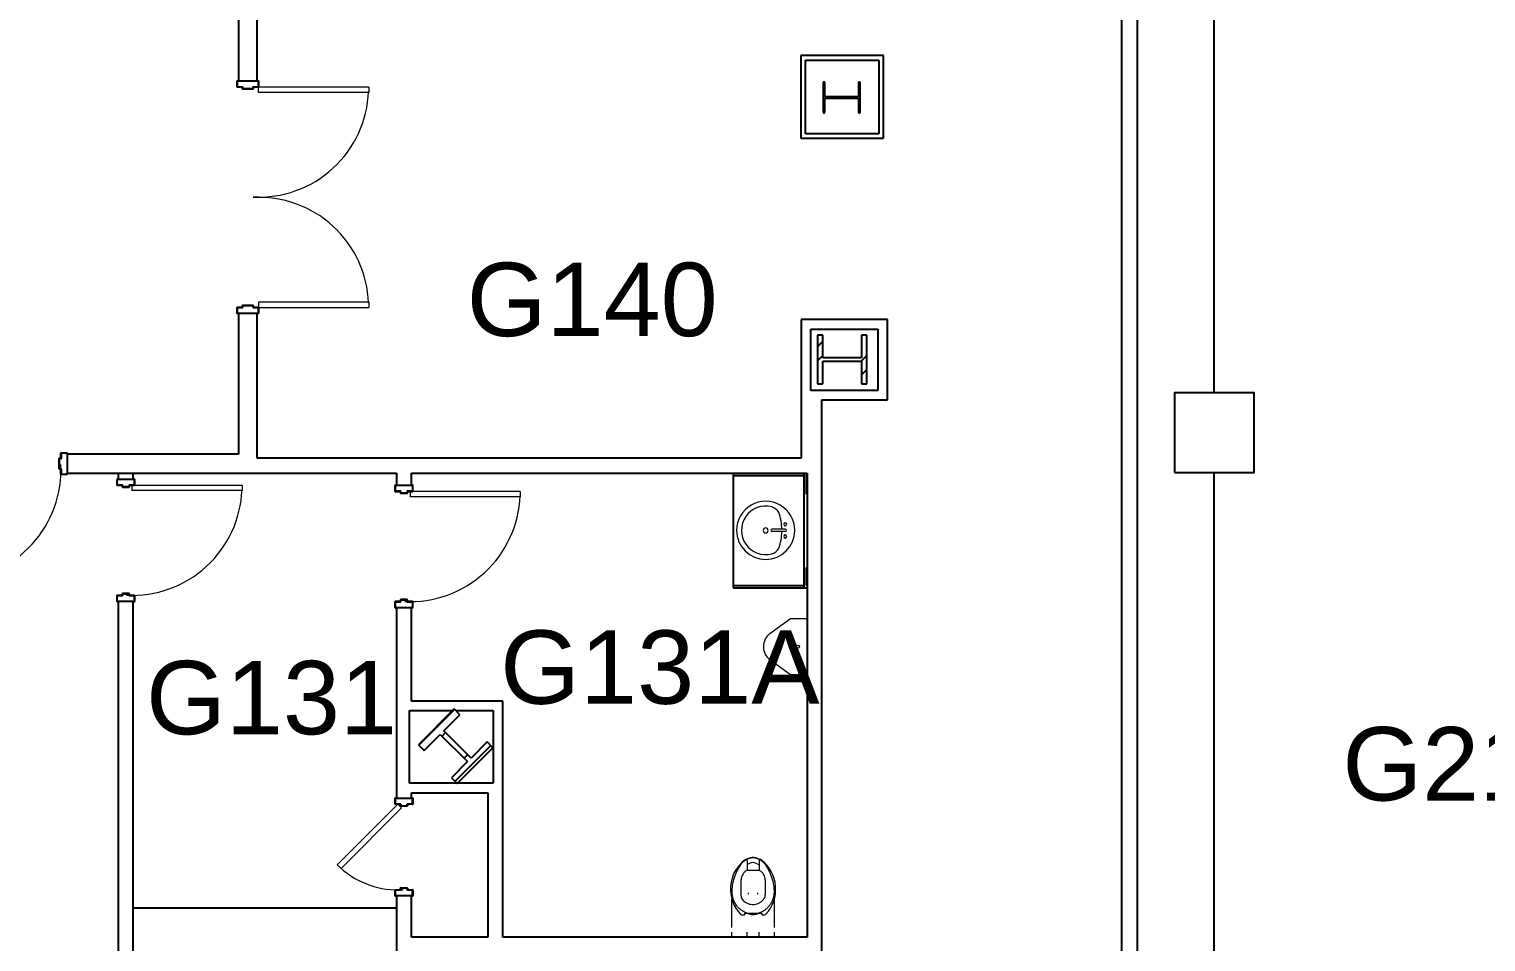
# Model space of a CAD drawing. Header units: inches. Extents: x -115 to 5677, y -261 to 4726.
# Drawn here: x 2193.1 to 2669.1, y 1601.9 to 1900.2 of the extents above; entities that cross this region are included whole.
import ezdxf

# ---------------------------------------------------------------- set-up
doc = ezdxf.new("R2010")
doc.units = ezdxf.units.IN
doc.header["$LTSCALE"] = 96
doc.header["$MEASUREMENT"] = 0
for name, color, linetype in [('A-ANNO-ROOM', 4, 'CONTINUOUS'), ('A-COLS', 5, 'CONTINUOUS'), ('A-DOOR', 2, 'CONTINUOUS'), ('A-FLOR-CASE', 3, 'CONTINUOUS'), ('A-WALL-FULL', 6, 'CONTINUOUS')]:
    doc.layers.add(name, color=color, linetype=linetype)
doc.layers.add('P-FIXT', color=6, linetype='CONTINUOUS', lineweight=9)
doc.styles.add('ARIAL', font='arial.ttf')

# ---------------------------------------------------------------- blocks, each defined once
blk = doc.blocks.new('Urinal-Standard-Kohler-Bardon-4991 - Top Spud_ White-3785279-ABSWR_AR_GL')
at = {"layer": 'P-FIXT'}
for p, q in [((2435.1, 1731.09), (2441.82, 1736.02)), ((2441.82, 1736.02), (2447.2, 1736.02)), ((2441.82, 1717.52), (2435.1, 1722.45)), ((2447.2, 1717.52), (2441.82, 1717.52))]:
    blk.add_line(p, q, dxfattribs=at)
blk.add_circle((2444.2, 1726.77), 0.5, dxfattribs=at)
blk.add_arc((2438.48, 1726.77), 5.49, 128, 232, dxfattribs=at)
blk = doc.blocks.new('American Standard Afwall Toilet - 2634_001-V28-ABSWR_AR_GL')
at = {"layer": 'P-FIXT'}
for p, q in [((2429.83, 1657.88), (2429.32, 1657.88)), ((2427.55, 1653.78), (2431.66, 1653.78)), ((2422.68, 1634.97), (2422.68, 1644.3)), ((2436.46, 1644.29), (2436.46, 1634.97)), ((2422.68, 1631.97), (2422.68, 1633.53)), ((2427.68, 1633.45), (2427.68, 1633.5)), ((2427.68, 1631.88), (2427.68, 1633.45)), ((2431.47, 1633.5), (2431.47, 1633.45)), ((2431.47, 1633.45), (2431.47, 1631.88)), ((2436.46, 1633.53), (2436.46, 1631.97)), ((2427.68, 1631.97), (2422.68, 1631.97)), ((2436.46, 1631.97), (2431.47, 1631.97))]:
    blk.add_line(p, q, dxfattribs=at)
at = {"layer": 'P-FIXT', "flags": 128}
for points in [[(2425.5, 1655.46), (2425.63, 1655.65), (2425.77, 1655.83), (2425.92, 1656), (2426.07, 1656.17), (2426.23, 1656.33), (2426.39, 1656.48), (2426.56, 1656.63), (2426.74, 1656.77), (2426.92, 1656.91), (2427.11, 1657.03), (2427.3, 1657.15), (2427.49, 1657.26), (2427.7, 1657.37), (2427.9, 1657.46), (2428.11, 1657.55), (2428.32, 1657.63), (2428.54, 1657.7), (2428.75, 1657.76), (2428.97, 1657.81), (2429.19, 1657.85), (2429.42, 1657.89), (2429.57, 1657.91)], [(2429.57, 1657.91), (2429.8, 1657.88), (2430.02, 1657.84), (2430.24, 1657.8), (2430.46, 1657.74), (2430.68, 1657.68), (2430.89, 1657.6), (2431.1, 1657.52), (2431.31, 1657.43), (2431.51, 1657.34), (2431.71, 1657.23), (2431.91, 1657.12), (2432.1, 1657), (2432.28, 1656.87), (2432.47, 1656.73), (2432.64, 1656.59), (2432.81, 1656.44), (2432.97, 1656.28), (2433.13, 1656.12), (2433.28, 1655.95), (2433.42, 1655.77), (2433.56, 1655.59), (2433.65, 1655.46)], [(2422.72, 1646.9), (2422.76, 1647.55), (2422.82, 1648.19), (2422.9, 1648.84), (2423.01, 1649.47), (2423.15, 1650.11), (2423.31, 1650.73), (2423.5, 1651.35), (2423.71, 1651.97), (2423.94, 1652.57), (2424.2, 1653.16), (2424.49, 1653.74), (2424.79, 1654.32), (2425.12, 1654.87), (2425.47, 1655.42), (2425.5, 1655.46)], [(2433.65, 1655.46), (2434, 1654.92), (2434.33, 1654.36), (2434.64, 1653.79), (2434.92, 1653.21), (2435.18, 1652.62), (2435.42, 1652.02), (2435.63, 1651.41), (2435.82, 1650.79), (2435.99, 1650.16), (2436.13, 1649.53), (2436.24, 1648.89), (2436.33, 1648.25), (2436.39, 1647.6), (2436.42, 1646.96), (2436.43, 1646.9)], [(2425.16, 1641.15), (2424.95, 1641.35), (2424.74, 1641.57), (2424.54, 1641.79), (2424.35, 1642.01), (2424.17, 1642.25), (2424, 1642.49), (2423.83, 1642.74), (2423.68, 1643), (2423.54, 1643.26), (2423.41, 1643.53), (2423.29, 1643.8), (2423.18, 1644.08), (2423.08, 1644.36), (2423, 1644.64), (2422.92, 1644.93), (2422.86, 1645.22), (2422.81, 1645.51), (2422.77, 1645.81), (2422.74, 1646.1), (2422.72, 1646.4), (2422.72, 1646.7), (2422.72, 1646.9)], [(2436.43, 1646.9), (2436.43, 1646.61), (2436.42, 1646.31), (2436.4, 1646.01), (2436.37, 1645.72), (2436.33, 1645.42), (2436.27, 1645.13), (2436.2, 1644.84), (2436.13, 1644.55), (2436.04, 1644.27), (2435.93, 1643.99), (2435.82, 1643.72), (2435.7, 1643.45), (2435.56, 1643.18), (2435.42, 1642.92), (2435.27, 1642.67), (2435.1, 1642.42), (2434.93, 1642.18), (2434.74, 1641.94), (2434.55, 1641.72), (2434.35, 1641.5), (2434.14, 1641.29), (2433.98, 1641.15)], [(2428.07, 1645.92), (2428.07, 1646.02), (2428.07, 1646.12), (2428.07, 1646.21), (2428.07, 1646.29), (2428.07, 1646.36)], [(2431.07, 1646.36), (2431.07, 1646.28), (2431.07, 1646.19), (2431.07, 1646.1), (2431.07, 1646.01), (2431.07, 1645.9)], [(2429.57, 1639.25), (2429.28, 1639.28), (2428.98, 1639.32), (2428.69, 1639.37), (2428.4, 1639.44), (2428.11, 1639.51), (2427.83, 1639.6), (2427.55, 1639.7), (2427.27, 1639.81), (2427, 1639.93), (2426.73, 1640.06), (2426.47, 1640.2), (2426.22, 1640.35), (2425.97, 1640.52), (2425.73, 1640.69), (2425.49, 1640.87), (2425.26, 1641.06), (2425.16, 1641.15)], [(2433.98, 1641.15), (2433.76, 1640.95), (2433.53, 1640.77), (2433.29, 1640.59), (2433.04, 1640.43), (2432.79, 1640.27), (2432.53, 1640.12), (2432.27, 1639.99), (2432, 1639.86), (2431.72, 1639.75), (2431.44, 1639.64), (2431.16, 1639.55), (2430.88, 1639.47), (2430.59, 1639.4), (2430.3, 1639.34), (2430, 1639.3), (2429.71, 1639.26), (2429.57, 1639.25)]]:
    blk.add_lwpolyline(points, dxfattribs=at)
at = {"layer": 'P-FIXT'}
for centre, radius, start, end in [((2430.18, 1652.29), 5.65, 98.7777, 121.9449), ((2430.18, 1652.29), 5.65, 96.1382, 121), ((2428.97, 1652.29), 5.65, 57.1384, 83.8618), ((2428.97, 1652.29), 5.65, 57.6802, 81.2223), ((2430.31, 1651.47), 4.81, 98.7682, 122.1178), ((2430.31, 1651.47), 4.81, 98.7682, 122.1178), ((2428.84, 1651.47), 4.81, 56.1843, 81.2318), ((2428.84, 1651.47), 4.81, 56.1843, 81.2318), ((2430.15, 1646.66), 7.43, 250.9197, 265.5537), ((2429, 1646.66), 7.43, 274.4463, 289.0803)]:
    blk.add_arc(centre, radius, start, end, dxfattribs=at)
blk = doc.blocks.new('American Standard Afwall Toilet_5905_110 - 5905_110-1489414-ABSWR_AR_GL')
at = {"layer": 'P-FIXT'}
for p, q in [((-1.87, 14.43), (-1.87, 17.1)), ((1.88, 17.07), (1.88, 14.33)), ((-3.94, 5.67), (-3.94, 10.93)), ((3.94, 10.83), (3.94, 5.99)), ((-2.62, 0), (2.63, 0)), ((-3.79, -0.5), (-2.87, -0.5)), ((-2.75, -0.37), (-2.75, -0.12)), ((2.75, -0.12), (2.75, -0.37)), ((2.88, -0.5), (3.78, -0.5))]:
    blk.add_line(p, q, dxfattribs=at)
for centre, radius, start, end in [((4.51, 7.92), 11.97, 126.8636, 223.6857), ((-2.37, 17.1), 0.5, 0, 126.8636), ((-2.37, 14.43), 0.5, 298.9715, 0), ((2.38, 17.07), 0.5, 51.5789, 180), ((2.38, 14.33), 0.5, 180, 241.0285), ((-4.92, 7.88), 12.24, 317.837, 51.5789), ((-0.44, 10.93), 3.5, 118.9715, 180), ((0.44, 10.83), 3.5, 360, 61.0285), ((-1.94, 5.67), 2, 180, 222.4573), ((-0.12, 7.33), 4.46, 222.4573, 326.9014), ((1.94, 5.99), 2, 326.9014, 360), ((-2.62, -0.12), 0.125, 90, 180), ((2.63, -0.12), 0.125, 0, 90), ((-3.79, 0), 0.5, 223.6857, 270), ((-2.87, -0.37), 0.125, 270, 0), ((2.88, -0.37), 0.125, 180, 270), ((3.78, 0), 0.5, 270, 317.837)]:
    blk.add_arc(centre, radius, start, end, dxfattribs=at)
blk = doc.blocks.new('Sink Vanity-Round1 - 19_ x 19_-3614494-ABSWR_AR_GL')
at = {"layer": 'P-FIXT'}
for p, q in [((3.43, -9.73), (3.43, -5.36)), ((4.18, -9.73), (4.18, -5.36))]:
    blk.add_line(p, q, dxfattribs=at)
for centre, radius, start, end in [((3.81, -3.35), 9.5, 90, 270), ((3.81, -3.35), 9.5, 270, 90), ((3.81, -3.35), 7.93, 345.3071, 194.6929), ((3.81, -3.35), 0.813, 0, 180), ((3.81, -3.35), 0.812, 180, 0), ((0.05, -4.11), 4.12, 197.8096, 239.2073), ((3.81, 9.17), 17.81, 250.7914, 268.7933), ((1.81, -9.73), 0.5, 0, 180), ((3.81, -5.36), 0.375, 0, 180), ((3.81, 9.17), 17.81, 271.2067, 289.2086), ((5.81, -9.73), 0.5, 0, 180), ((7.56, -4.11), 4.12, 300.7927, 342.1904), ((1.81, -9.73), 0.5, 180, 0), ((3.81, -9.73), 0.375, 180, 0), ((5.81, -9.73), 0.5, 180, 0)]:
    blk.add_arc(centre, radius, start, end, dxfattribs=at)
blk = doc.blocks.new('Counter Top_Restroom - 24_ Depth-14012072-ABSWR_AR_GL')
at = {"layer": 'A-FLOR-CASE'}
for p, q in [((-9.76, 24), (-47.26, 24)), ((-47.26, 24), (-47.26, 0.11)), ((-9.76, 24), (-47.26, 24)), ((-47.26, 24), (-47.26, 0.11)), ((-46.51, 24), (-46.51, 0.75)), ((-10.51, 24), (-10.51, 0.75)), ((-47.26, 0.75), (-9.76, 0.75)), ((-46.49, 0), (-40.64, 0)), ((-46.49, 0), (-40.64, 0)), ((-16.64, 0), (-9.76, 0)), ((-16.64, 0), (-9.76, 0))]:
    blk.add_line(p, q, dxfattribs=at)
blk = doc.blocks.new('Locker_Slope_Hood_ASI - Locker Sloping Top - 4Hx86WX18D-7697936-ABSWR_AR_GL')
at = {"layer": 'A-FLOR-CASE'}
for p, q in [((-45, -8.23), (-45, 9.77)), ((41, 9.77), (-45, 9.77)), ((41, 9.77), (41, -8.23)), ((41, -8.23), (-45, -8.23))]:
    blk.add_line(p, q, dxfattribs=at)

msp = doc.modelspace()

# ---------------------------------------------------------------- hatches: boundary and pattern name
at = {"layer": 'A-COLS'}
h = msp.add_hatch(dxfattribs=at)
h.set_pattern_fill('FP_213', color=256, angle=90, style=0, pattern_type=2)
h.set_pattern_definition([(45, (-3238.246, -167.17), (-9.503515, 9.503515), []), (45, (-3238.246, -152.77), (-9.503515, 9.503515), [])])
h.paths.add_polyline_path([(2452.53, 1872.82), (2453.1, 1872.82), (2453.1, 1877.65), (2464.05, 1877.65), (2464.05, 1872.82), (2464.63, 1872.82), (2464.63, 1882.82), (2464.05, 1882.82), (2464.05, 1877.99), (2453.1, 1877.99), (2453.1, 1882.82), (2452.53, 1882.82)], flags=0)
h = msp.add_hatch(dxfattribs=at)
h.set_pattern_fill('FP_181', color=256, angle=90, style=0, pattern_type=2)
h.set_pattern_definition([(45, (-3238.247, -167.171), (-9.503515, 9.503515), []), (45, (-3238.247, -152.771), (-9.503515, 9.503515), [])])
h.paths.add_polyline_path([(2452.45, 1784.21), (2452.45, 1791.62), (2465.08, 1791.62), (2465.08, 1784.21), (2466.82, 1784.21), (2466.82, 1800.12), (2465.08, 1800.12), (2465.08, 1792.71), (2452.45, 1792.71), (2452.45, 1800.12), (2450.7, 1800.12), (2450.7, 1784.21)], flags=0)
h = msp.add_hatch(dxfattribs=at)
h.set_pattern_fill('FP_179', color=256, angle=-135, style=0, pattern_type=2)
h.set_pattern_definition([(45, (-3238.246, -167.171), (-9.503515, 9.503515), []), (45, (-3238.247, -152.77), (-9.503515, 9.503515), [])])
h.paths.add_polyline_path([(2332.99, 1653.69), (2344.66, 1665.36), (2342.78, 1667.24), (2337.53, 1661.99), (2328.64, 1670.89), (2333.88, 1676.14), (2332, 1678.02), (2320.33, 1666.35), (2322.21, 1664.47), (2327.46, 1669.72), (2336.36, 1660.82), (2331.11, 1655.57)], flags=0)

# ---------------------------------------------------------------- linework, layer by layer
for p, q in [((2452.53, 1882.82), (2452.53, 1872.82)), ((2453.1, 1882.82), (2452.53, 1882.82)), ((2453.1, 1877.99), (2453.1, 1882.82)), ((2464.63, 1882.82), (2464.05, 1882.82)), ((2464.05, 1882.82), (2464.05, 1877.99)), ((2464.63, 1872.82), (2464.63, 1882.82)), ((2464.05, 1877.99), (2453.1, 1877.99)), ((2453.1, 1872.82), (2453.1, 1877.65)), ((2453.1, 1877.65), (2464.05, 1877.65)), ((2464.05, 1877.65), (2464.05, 1872.82)), ((2452.53, 1872.82), (2453.1, 1872.82)), ((2464.05, 1872.82), (2464.63, 1872.82)), ((2450.7, 1800.12), (2450.7, 1784.21)), ((2452.45, 1800.12), (2450.7, 1800.12)), ((2452.45, 1792.71), (2452.45, 1800.12)), ((2466.82, 1800.12), (2465.08, 1800.12)), ((2465.08, 1800.12), (2465.08, 1792.71)), ((2466.82, 1784.21), (2466.82, 1800.12)), ((2465.08, 1792.71), (2452.45, 1792.71)), ((2452.45, 1784.21), (2452.45, 1791.62)), ((2452.45, 1791.62), (2465.08, 1791.62)), ((2465.08, 1791.62), (2465.08, 1784.21)), ((2450.7, 1784.21), (2452.45, 1784.21)), ((2465.08, 1784.21), (2466.82, 1784.21)), ((2332, 1678.02), (2320.33, 1666.35)), ((2328.64, 1670.89), (2333.88, 1676.14)), ((2333.88, 1676.14), (2332, 1678.02)), ((2337.53, 1661.99), (2328.64, 1670.89)), ((2320.33, 1666.35), (2322.21, 1664.47)), ((2322.21, 1664.47), (2327.46, 1669.72)), ((2327.46, 1669.72), (2336.36, 1660.82)), ((2342.78, 1667.24), (2337.53, 1661.99)), ((2344.66, 1665.36), (2342.78, 1667.24)), ((2332.99, 1653.69), (2344.66, 1665.36)), ((2336.36, 1660.82), (2331.11, 1655.57)), ((2331.11, 1655.57), (2332.99, 1653.69))]:
    msp.add_line(p, q, dxfattribs=at)
at = {"layer": 'A-DOOR'}
for p, q in [((2261.09, 1881.3), (2261.09, 1883.17)), ((2261.15, 1883.24), (2261.53, 1883.24)), ((2261.15, 1883.17), (2261.15, 1881.3)), ((2261.53, 1883.17), (2261.15, 1883.17)), ((2261.15, 1881.3), (2262.81, 1881.3)), ((2262.81, 1881.24), (2261.15, 1881.24)), ((2261.53, 1883.24), (2261.53, 1883.17)), ((2262.84, 1880.67), (2262.84, 1881.21)), ((2262.9, 1881.21), (2262.9, 1880.67)), ((2262.9, 1880.67), (2266.28, 1880.67)), ((2266.28, 1880.61), (2262.9, 1880.61)), ((2266.28, 1880.67), (2266.28, 1881.21)), ((2266.34, 1881.21), (2266.34, 1880.67)), ((2266.37, 1881.3), (2268.03, 1881.3)), ((2268.03, 1881.24), (2266.37, 1881.24)), ((2267.65, 1883.24), (2268.03, 1883.24)), ((2267.65, 1883.17), (2267.65, 1883.24)), ((2268.03, 1883.17), (2267.65, 1883.17)), ((2268.03, 1881.3), (2268.03, 1883.17)), ((2268.09, 1883.17), (2268.09, 1881.3)), ((2261.09, 1807.3), (2261.09, 1809.17)), ((2261.15, 1809.24), (2262.81, 1809.24)), ((2261.15, 1809.17), (2261.15, 1807.3)), ((2262.81, 1809.17), (2261.15, 1809.17)), ((2262.84, 1809.27), (2262.84, 1809.8)), ((2262.9, 1809.86), (2266.28, 1809.86)), ((2262.9, 1809.8), (2262.9, 1809.27)), ((2266.28, 1809.8), (2262.9, 1809.8)), ((2266.28, 1809.27), (2266.28, 1809.8)), ((2266.34, 1809.8), (2266.34, 1809.27)), ((2266.37, 1809.24), (2268.03, 1809.24)), ((2268.03, 1809.17), (2266.37, 1809.17)), ((2268.03, 1807.3), (2268.03, 1809.17)), ((2268.09, 1809.17), (2268.09, 1807.3)), ((2261.15, 1807.3), (2261.53, 1807.3)), ((2261.53, 1807.24), (2261.15, 1807.24)), ((2261.53, 1807.3), (2261.53, 1807.24)), ((2267.65, 1807.3), (2268.03, 1807.3)), ((2267.65, 1807.24), (2267.65, 1807.3)), ((2268.03, 1807.24), (2267.65, 1807.24)), ((2203.53, 1759.96), (2203.53, 1761.61)), ((2203.59, 1761.67), (2205.47, 1761.67)), ((2203.59, 1761.61), (2203.59, 1759.96)), ((2205.47, 1761.61), (2203.59, 1761.61)), ((2205.47, 1761.24), (2205.47, 1761.61)), ((2205.53, 1761.24), (2205.47, 1761.24)), ((2205.53, 1761.61), (2205.53, 1761.24)), ((2202.9, 1756.49), (2202.9, 1759.86)), ((2202.97, 1759.92), (2203.5, 1759.92)), ((2202.97, 1759.86), (2202.97, 1756.49)), ((2203.5, 1759.86), (2202.97, 1759.86)), ((2202.97, 1756.49), (2203.5, 1756.49)), ((2203.5, 1756.42), (2202.97, 1756.42)), ((2203.53, 1754.74), (2203.53, 1756.39)), ((2203.59, 1756.39), (2203.59, 1754.74)), ((2203.59, 1754.74), (2205.47, 1754.74)), ((2205.47, 1754.67), (2203.59, 1754.67)), ((2205.47, 1755.11), (2205.53, 1755.11)), ((2205.47, 1754.74), (2205.47, 1755.11)), ((2205.53, 1755.11), (2205.53, 1754.74)), ((2221.84, 1753.05), (2221.84, 1751.17)), ((2222.28, 1753.11), (2221.9, 1753.11)), ((2221.9, 1751.17), (2221.9, 1753.05)), ((2221.9, 1753.05), (2222.28, 1753.05)), ((2222.28, 1753.05), (2222.28, 1753.11)), ((2227.53, 1753.11), (2227.15, 1753.11)), ((2227.15, 1753.11), (2227.15, 1753.05)), ((2227.15, 1753.05), (2227.53, 1753.05)), ((2227.53, 1753.05), (2227.53, 1751.17)), ((2227.59, 1751.17), (2227.59, 1753.05)), ((2223.56, 1751.17), (2221.9, 1751.17)), ((2221.9, 1751.11), (2223.56, 1751.11)), ((2223.59, 1751.08), (2223.59, 1750.55)), ((2223.65, 1750.55), (2223.65, 1751.08)), ((2225.78, 1750.55), (2223.65, 1750.55)), ((2223.65, 1750.49), (2225.78, 1750.49)), ((2225.78, 1751.08), (2225.78, 1750.55)), ((2225.84, 1750.55), (2225.84, 1751.08)), ((2227.53, 1751.17), (2225.87, 1751.17)), ((2225.87, 1751.11), (2227.53, 1751.11)), ((2312.72, 1751.05), (2312.72, 1749.17)), ((2313.15, 1751.11), (2312.78, 1751.11)), ((2312.78, 1749.17), (2312.78, 1751.05)), ((2312.78, 1751.05), (2313.15, 1751.05)), ((2314.44, 1749.17), (2312.78, 1749.17)), ((2312.78, 1749.11), (2314.44, 1749.11)), ((2313.15, 1751.05), (2313.15, 1751.11)), ((2314.47, 1749.08), (2314.47, 1748.55)), ((2314.53, 1748.55), (2314.53, 1749.08)), ((2316.65, 1748.55), (2314.53, 1748.55)), ((2314.53, 1748.49), (2316.65, 1748.49)), ((2316.65, 1749.08), (2316.65, 1748.55)), ((2316.72, 1748.55), (2316.72, 1749.08)), ((2318.4, 1749.17), (2316.75, 1749.17)), ((2316.75, 1749.11), (2318.4, 1749.11)), ((2318.4, 1751.11), (2318.03, 1751.11)), ((2318.03, 1751.11), (2318.03, 1751.05)), ((2318.03, 1751.05), (2318.4, 1751.05)), ((2318.4, 1751.05), (2318.4, 1749.17)), ((2318.47, 1749.17), (2318.47, 1751.05)), ((2221.84, 1715.05), (2221.84, 1713.17)), ((2223.56, 1715.11), (2221.9, 1715.11)), ((2221.9, 1713.17), (2221.9, 1715.05)), ((2221.9, 1715.05), (2223.56, 1715.05)), ((2223.59, 1715.67), (2223.59, 1715.14)), ((2225.78, 1715.74), (2223.65, 1715.74)), ((2223.65, 1715.14), (2223.65, 1715.67)), ((2223.65, 1715.67), (2225.78, 1715.67)), ((2225.78, 1715.67), (2225.78, 1715.14)), ((2225.84, 1715.14), (2225.84, 1715.67)), ((2227.53, 1715.11), (2225.87, 1715.11)), ((2225.87, 1715.05), (2227.53, 1715.05)), ((2227.53, 1715.05), (2227.53, 1713.17)), ((2227.59, 1713.17), (2227.59, 1715.05)), ((2314.47, 1713.67), (2314.47, 1713.14)), ((2316.65, 1713.74), (2314.53, 1713.74)), ((2314.53, 1713.14), (2314.53, 1713.67)), ((2314.53, 1713.67), (2316.65, 1713.67)), ((2316.65, 1713.67), (2316.65, 1713.14)), ((2316.72, 1713.14), (2316.72, 1713.67)), ((2222.28, 1713.17), (2221.9, 1713.17)), ((2221.9, 1713.11), (2222.28, 1713.11)), ((2222.28, 1713.11), (2222.28, 1713.17)), ((2227.53, 1713.17), (2227.15, 1713.17)), ((2227.15, 1713.17), (2227.15, 1713.11)), ((2227.15, 1713.11), (2227.53, 1713.11)), ((2312.72, 1713.05), (2312.72, 1711.17)), ((2314.44, 1713.11), (2312.78, 1713.11)), ((2312.78, 1711.17), (2312.78, 1713.05)), ((2312.78, 1713.05), (2314.44, 1713.05)), ((2313.15, 1711.17), (2312.78, 1711.17)), ((2312.78, 1711.11), (2313.15, 1711.11)), ((2313.15, 1711.11), (2313.15, 1711.17)), ((2318.4, 1713.11), (2316.75, 1713.11)), ((2316.75, 1713.05), (2318.4, 1713.05)), ((2318.4, 1711.17), (2318.03, 1711.17)), ((2318.03, 1711.17), (2318.03, 1711.11)), ((2318.03, 1711.11), (2318.4, 1711.11)), ((2318.4, 1713.05), (2318.4, 1711.17)), ((2318.47, 1711.17), (2318.47, 1713.05)), ((2312.72, 1646.99), (2312.72, 1648.86)), ((2312.78, 1648.92), (2313.15, 1648.92)), ((2312.78, 1648.86), (2312.78, 1646.99)), ((2313.15, 1648.86), (2312.78, 1648.86)), ((2312.78, 1646.99), (2314.44, 1646.99)), ((2314.44, 1646.92), (2312.78, 1646.92)), ((2313.15, 1648.92), (2313.15, 1648.86)), ((2314.47, 1646.36), (2314.47, 1646.89)), ((2314.53, 1646.89), (2314.53, 1646.36)), ((2316.65, 1646.36), (2316.65, 1646.89)), ((2316.72, 1646.89), (2316.72, 1646.36)), ((2316.75, 1646.99), (2318.4, 1646.99)), ((2318.4, 1646.92), (2316.75, 1646.92)), ((2318.03, 1648.92), (2318.4, 1648.92)), ((2318.03, 1648.86), (2318.03, 1648.92)), ((2318.4, 1648.86), (2318.03, 1648.86)), ((2318.4, 1646.99), (2318.4, 1648.86)), ((2318.47, 1648.86), (2318.47, 1646.99)), ((2314.53, 1646.36), (2316.65, 1646.36)), ((2316.65, 1646.3), (2314.53, 1646.3)), ((2312.72, 1616.99), (2312.72, 1618.86)), ((2312.78, 1618.92), (2314.44, 1618.92)), ((2312.78, 1618.86), (2312.78, 1616.99)), ((2314.44, 1618.86), (2312.78, 1618.86)), ((2314.47, 1618.96), (2314.47, 1619.49)), ((2314.53, 1619.55), (2316.65, 1619.55)), ((2314.53, 1619.49), (2314.53, 1618.96)), ((2316.65, 1619.49), (2314.53, 1619.49)), ((2316.65, 1618.96), (2316.65, 1619.49)), ((2316.72, 1619.49), (2316.72, 1618.96)), ((2316.75, 1618.92), (2318.4, 1618.92)), ((2318.4, 1618.86), (2316.75, 1618.86)), ((2318.4, 1616.99), (2318.4, 1618.86)), ((2318.47, 1618.86), (2318.47, 1616.99)), ((2312.78, 1616.99), (2313.15, 1616.99)), ((2313.15, 1616.92), (2312.78, 1616.92)), ((2313.15, 1616.99), (2313.15, 1616.92)), ((2318.03, 1616.99), (2318.4, 1616.99)), ((2318.03, 1616.92), (2318.03, 1616.99)), ((2318.4, 1616.92), (2318.03, 1616.92))]:
    msp.add_line(p, q, dxfattribs=at)
at = {"layer": 'A-DOOR', "lineweight": 9}
for p, q in [((2304.09, 1881.24), (2268.09, 1881.24)), ((2268.09, 1879.49), (2268.09, 1881.24)), ((2304.09, 1881.24), (2304.09, 1879.49)), ((2304.09, 1879.49), (2268.09, 1879.49)), ((2304.09, 1810.99), (2268.09, 1810.99)), ((2268.09, 1810.99), (2268.09, 1809.24)), ((2268.09, 1809.24), (2304.09, 1809.24)), ((2304.09, 1810.99), (2304.09, 1809.24)), ((2226.72, 1751.11), (2226.72, 1749.36)), ((2262.72, 1749.36), (2226.72, 1749.36)), ((2227.53, 1751.11), (2262.72, 1751.11)), ((2262.72, 1751.11), (2262.72, 1749.36)), ((2317.59, 1749.11), (2317.59, 1747.36)), ((2353.59, 1747.36), (2317.59, 1747.36)), ((2353.59, 1749.11), (2318.4, 1749.11)), ((2353.59, 1749.11), (2353.59, 1747.36)), ((2293.79, 1627.12), (2313.59, 1646.92)), ((2314.83, 1645.69), (2313.59, 1646.92)), ((2314.83, 1645.69), (2295.03, 1625.89)), ((2293.79, 1627.12), (2295.03, 1625.89))]:
    msp.add_line(p, q, dxfattribs=at)
at = {"layer": 'A-DOOR'}
for centre, radius, start, end in [((2261.15, 1883.17), 0.0625, 90, 180), ((2261.15, 1881.3), 0.0625, 180, 270), ((2262.81, 1881.21), 0.0938, 0, 90), ((2262.81, 1881.21), 0.0313, 0, 90), ((2262.9, 1880.67), 0.0625, 180, 270), ((2266.37, 1881.21), 0.0938, 90, 180), ((2266.28, 1880.67), 0.0625, 270, 0), ((2266.37, 1881.21), 0.0313, 90, 180), ((2268.03, 1883.17), 0.0625, 0, 90), ((2268.03, 1881.3), 0.0625, 270, 0), ((2261.15, 1809.17), 0.0625, 90, 180), ((2262.81, 1809.27), 0.0312, 270, 0), ((2262.81, 1809.27), 0.0938, 270, 0), ((2262.9, 1809.8), 0.0625, 90, 180), ((2266.28, 1809.8), 0.0625, 0, 90), ((2266.37, 1809.27), 0.0938, 180, 270), ((2266.37, 1809.27), 0.0312, 180, 270), ((2268.03, 1809.17), 0.0625, 0, 90), ((2261.15, 1807.3), 0.0625, 180, 270), ((2268.03, 1807.3), 0.0625, 270, 0), ((2203.59, 1761.61), 0.0625, 90, 180), ((2205.47, 1761.61), 0.0625, 0, 90), ((2202.97, 1759.86), 0.0625, 90, 180), ((2202.97, 1756.49), 0.0625, 180, 270), ((2203.5, 1759.96), 0.0938, 270, 0), ((2203.5, 1759.96), 0.0313, 270, 0), ((2203.5, 1756.39), 0.0938, 0, 90), ((2203.5, 1756.39), 0.0313, 0, 90), ((2203.59, 1754.74), 0.0625, 180, 270), ((2205.47, 1754.74), 0.0625, 270, 0), ((2221.9, 1753.05), 0.0625, 90, 180), ((2227.53, 1753.05), 0.0625, 0, 90), ((2221.9, 1751.17), 0.0625, 180, 270), ((2223.56, 1751.08), 0.0938, 0, 90), ((2223.56, 1751.08), 0.0312, 0, 90), ((2223.65, 1750.55), 0.0625, 180, 270), ((2225.87, 1751.08), 0.0938, 90, 180), ((2225.78, 1750.55), 0.0625, 270, 0), ((2225.87, 1751.08), 0.0312, 90, 180), ((2227.53, 1751.17), 0.0625, 270, 0), ((2312.78, 1751.05), 0.0625, 90, 180), ((2312.78, 1749.17), 0.0625, 180, 270), ((2314.44, 1749.08), 0.0938, 0, 90), ((2314.44, 1749.08), 0.0312, 0, 90), ((2314.53, 1748.55), 0.0625, 180, 270), ((2316.75, 1749.08), 0.0938, 90, 180), ((2316.65, 1748.55), 0.0625, 270, 0), ((2316.75, 1749.08), 0.0312, 90, 180), ((2318.4, 1751.05), 0.0625, 0, 90), ((2318.4, 1749.17), 0.0625, 270, 0), ((2221.9, 1715.05), 0.0625, 90, 180), ((2223.56, 1715.14), 0.0313, 270, 0), ((2223.56, 1715.14), 0.0938, 270, 0), ((2223.65, 1715.67), 0.0625, 90, 180), ((2225.78, 1715.67), 0.0625, 0, 90), ((2225.87, 1715.14), 0.0937, 180, 270), ((2225.87, 1715.14), 0.0313, 180, 270), ((2227.53, 1715.05), 0.0625, 0, 90), ((2314.53, 1713.67), 0.0625, 90, 180), ((2316.65, 1713.67), 0.0625, 0, 90), ((2221.9, 1713.17), 0.0625, 180, 270), ((2227.53, 1713.17), 0.0625, 270, 0), ((2312.78, 1713.05), 0.0625, 90, 180), ((2312.78, 1711.17), 0.0625, 180, 270), ((2314.44, 1713.14), 0.0313, 270, 0), ((2314.44, 1713.14), 0.0938, 270, 0), ((2316.75, 1713.14), 0.0937, 180, 270), ((2316.75, 1713.14), 0.0313, 180, 270), ((2318.4, 1713.05), 0.0625, 0, 90), ((2318.4, 1711.17), 0.0625, 270, 0), ((2312.78, 1648.86), 0.0625, 90, 180), ((2312.78, 1646.99), 0.0625, 180, 270), ((2314.44, 1646.89), 0.0938, 0, 90), ((2314.44, 1646.89), 0.0313, 0, 90), ((2316.75, 1646.89), 0.0938, 90, 180), ((2316.75, 1646.89), 0.0313, 90, 180), ((2318.4, 1648.86), 0.0625, 0, 90), ((2318.4, 1646.99), 0.0625, 270, 0), ((2314.53, 1646.36), 0.0625, 180, 270), ((2316.65, 1646.36), 0.0625, 270, 0), ((2312.78, 1618.86), 0.0625, 90, 180), ((2314.44, 1618.96), 0.0313, 270, 0), ((2314.44, 1618.96), 0.0938, 270, 0), ((2314.53, 1619.49), 0.0625, 90, 180), ((2316.65, 1619.49), 0.0625, 0, 90), ((2316.75, 1618.96), 0.0938, 180, 270), ((2316.75, 1618.96), 0.0313, 180, 270), ((2318.4, 1618.86), 0.0625, 0, 90), ((2312.78, 1616.99), 0.0625, 180, 270), ((2318.4, 1616.99), 0.0625, 270, 0)]:
    msp.add_arc(centre, radius, start, end, dxfattribs=at)
at = {"layer": 'A-DOOR', "lineweight": 9}
for centre, radius, start, end in [((2268.09, 1881.24), 36, 267.2137, 357.7137), ((2268.09, 1809.24), 36, 2.2863, 92.7863), ((2167.53, 1756.17), 36, 272.2863, 2.7863), ((2226.72, 1751.11), 36, 267.2137, 357.7137), ((2317.59, 1749.11), 36, 267.2137, 357.7137), ((2313.59, 1646.92), 28, 228.0833, 273.5833)]:
    msp.add_arc(centre, radius, start, end, dxfattribs=at)
at = {"layer": 'A-WALL-FULL'}
for p, q in [((2555.28, 692.4), (2555.28, 1926.67)), ((2550.03, 1920.55), (2550.03, 692.4)), ((2580.28, 1781.31), (2580.28, 1915.22)), ((2261.53, 1913.24), (2261.53, 1883.24)), ((2267.65, 1883.24), (2267.65, 1910.7)), ((2445.28, 1891.49), (2445.28, 1864.49)), ((2472.28, 1891.49), (2445.28, 1891.49)), ((2446.78, 1865.99), (2446.78, 1889.99)), ((2446.78, 1889.99), (2470.78, 1889.99)), ((2470.78, 1889.99), (2470.78, 1865.99)), ((2472.28, 1864.49), (2472.28, 1891.49)), ((2261.53, 1883.24), (2267.65, 1883.24)), ((2470.78, 1865.99), (2446.78, 1865.99)), ((2445.28, 1864.49), (2472.28, 1864.49)), ((2261.53, 1807.24), (2261.53, 1761.24)), ((2267.65, 1807.24), (2261.53, 1807.24)), ((2267.65, 1759.99), (2267.65, 1807.24)), ((2445.4, 1805.24), (2445.4, 1759.99)), ((2473.53, 1805.24), (2445.4, 1805.24)), ((2473.53, 1778.99), (2473.53, 1805.24)), ((2448.53, 1782.11), (2448.53, 1802.11)), ((2448.53, 1802.11), (2470.4, 1802.11)), ((2470.4, 1802.11), (2470.4, 1782.11)), ((2470.4, 1782.11), (2448.53, 1782.11)), ((2452.15, 1382.74), (2452.15, 1778.99)), ((2452.15, 1778.99), (2473.53, 1778.99)), ((2261.53, 1761.24), (2205.53, 1761.24)), ((2205.53, 1761.24), (2205.53, 1755.11)), ((2445.4, 1759.99), (2267.65, 1759.99)), ((2205.53, 1755.11), (2313.15, 1755.11)), ((2222.28, 1755.11), (2222.28, 1753.11)), ((2222.28, 1753.11), (2227.15, 1753.11)), ((2227.15, 1753.11), (2227.15, 1755.11)), ((2313.15, 1755.11), (2313.15, 1751.11)), ((2318.03, 1751.11), (2318.03, 1755.11)), ((2318.03, 1755.11), (2447.28, 1755.11)), ((2447.28, 1755.11), (2447.28, 1603.49)), ((2580.28, 1497.81), (2580.28, 1755.31)), ((2313.15, 1751.11), (2318.03, 1751.11)), ((2227.15, 1713.11), (2222.28, 1713.11)), ((2222.28, 1713.11), (2222.28, 1471.86)), ((2227.15, 1612.92), (2227.15, 1713.11)), ((2313.15, 1711.11), (2313.15, 1648.92)), ((2318.03, 1711.11), (2313.15, 1711.11)), ((2318.03, 1680.61), (2318.03, 1711.11)), ((2347.9, 1680.61), (2318.03, 1680.61)), ((2347.9, 1603.49), (2347.9, 1680.61)), ((2317.4, 1653.74), (2317.4, 1677.49)), ((2317.4, 1677.49), (2331.47, 1677.49)), ((2332.53, 1677.49), (2344.78, 1677.49)), ((2344.78, 1677.49), (2344.78, 1653.74)), ((2332.95, 1653.74), (2317.4, 1653.74)), ((2344.78, 1653.74), (2333.01, 1653.74)), ((2313.15, 1648.92), (2318.03, 1648.92)), ((2318.03, 1648.92), (2318.03, 1650.61)), ((2318.03, 1650.61), (2343.03, 1650.61)), ((2343.03, 1650.61), (2343.03, 1603.49)), ((2318.03, 1616.92), (2313.15, 1616.92)), ((2313.15, 1616.92), (2313.15, 1612.92)), ((2318.03, 1603.49), (2318.03, 1616.92)), ((2343.03, 1603.49), (2318.03, 1603.49)), ((2447.28, 1603.49), (2347.9, 1603.49))]:
    msp.add_line(p, q, dxfattribs=at)
msp.add_lwpolyline([(2567.4, 1755.31), (2593.4, 1755.31), (2593.4, 1781.31), (2567.4, 1781.31)], close=True, dxfattribs=at)

# ---------------------------------------------------------------- block references
at = {"layer": 'A-FLOR-CASE', "rotation": 89.99999999895618}
msp.add_blockref('Counter Top_Restroom - 24_ Depth-14012072-ABSWR_AR_GL', (2447.15, 1764.87), dxfattribs=at)
at = {"layer": 'A-FLOR-CASE'}
msp.add_blockref('Locker_Slope_Hood_ASI - Locker Sloping Top - 4Hx86WX18D-7697936-ABSWR_AR_GL', (2272.15, 1603.15), dxfattribs=at)
at = {"layer": 'P-FIXT', "rotation": 89.99999999895626}
msp.add_blockref('Sink Vanity-Round1 - 19_ x 19_-3614494-ABSWR_AR_GL', (2430.43, 1732.56), dxfattribs=at)
at = {"layer": 'P-FIXT'}
for name, p in [('Urinal-Standard-Kohler-Bardon-4991 - Top Spud_ White-3785279-ABSWR_AR_GL', (0.08, -28.39)), ('American Standard Afwall Toilet_5905_110 - 5905_110-1489414-ABSWR_AR_GL', (2429.72, 1611.27)), ('American Standard Afwall Toilet - 2634_001-V28-ABSWR_AR_GL', (0.08, -28.39))]:
    msp.add_blockref(name, p, dxfattribs=at)

# ---------------------------------------------------------------- texts
at = {"layer": 'A-ANNO-ROOM', "style": 'ARIAL'}
for s, p in [('G140', (2336.1, 1799.84)), ('G131A', (2347.05, 1679.7)), ('G131', (2231.34, 1669.74)), ('G215', (2622.19, 1648.11))]:
    msp.add_text(s, height=24, dxfattribs=at).set_placement(p)

doc.saveas('drawing.dxf')
